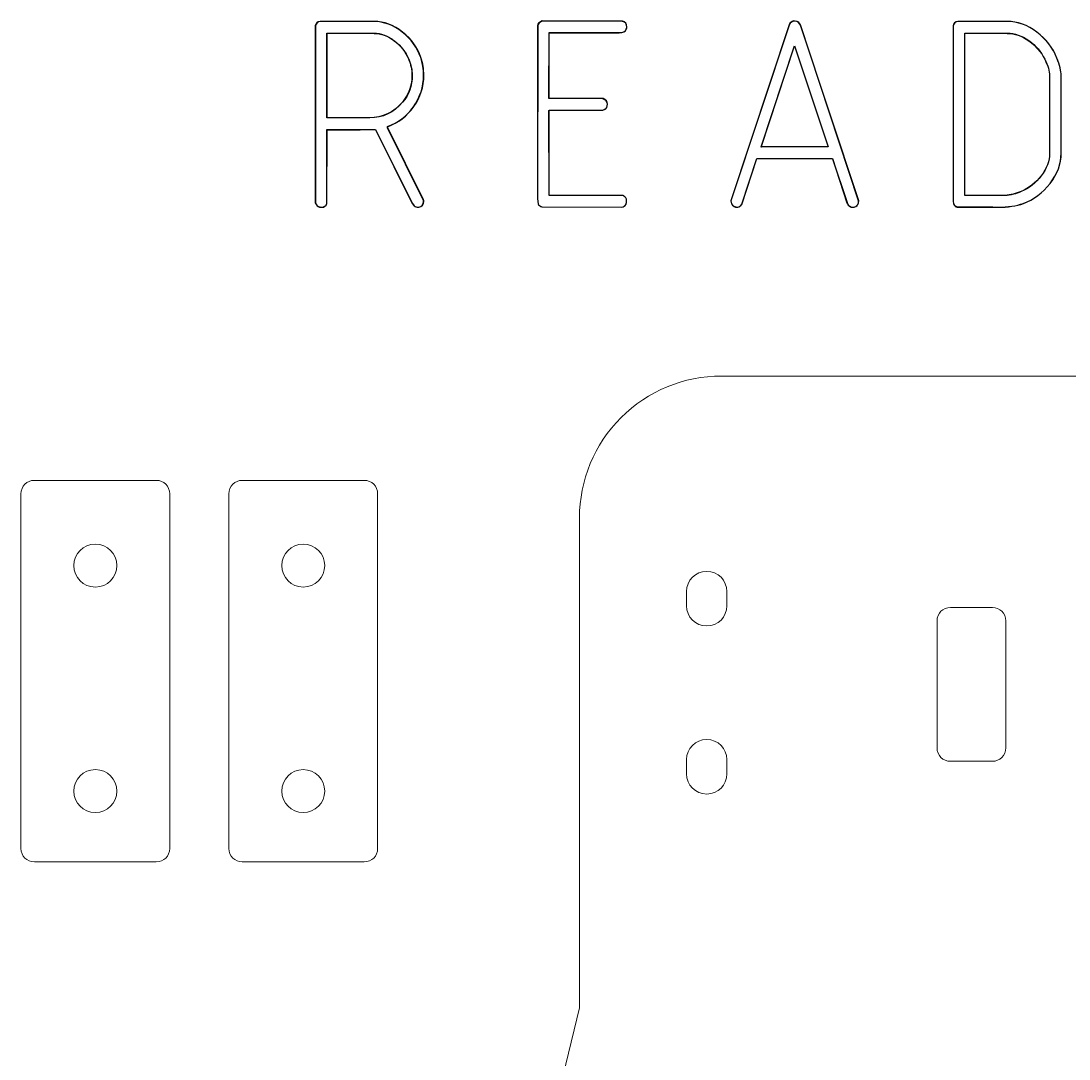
# Model space of a CAD drawing. Header units: inches. Extents: x -12 to 12, y -7.2 to 7.2.
# Drawn here: x -10.846 to -7.155, y 3.533 to 7.19 of the extents above; entities that cross this region are included whole.
import ezdxf

# ---------------------------------------------------------------- set-up
doc = ezdxf.new("R2010")
doc.units = ezdxf.units.IN
doc.header["$MEASUREMENT"] = 0
doc.layers.add('Layer 1', color=7, linetype='Continuous')

msp = doc.modelspace()

# ---------------------------------------------------------------- linework, layer by layer
at = {"layer": 'Layer 1'}
for points, knots in [([(-9.6036, 7.1881), (-9.5682, 7.1881), (-9.5349, 7.1755), (-9.5035, 7.1507), (-9.5035, 7.1507), (-9.4721, 7.1258), (-9.4505, 7.0959), (-9.4386, 7.0611), (-9.4386, 7.0611), (-9.4318, 7.0406), (-9.4284, 7.0197), (-9.4284, 6.9986), (-9.4284, 6.9986), (-9.4284, 6.9581), (-9.4403, 6.9212), (-9.4638, 6.888), (-9.4638, 6.888), (-9.4874, 6.8547), (-9.518, 6.8312), (-9.5558, 6.8175), (-9.5558, 6.8175), (-9.5558, 6.8175), (-9.555, 6.8138), (-9.555, 6.8138), (-9.555, 6.8138), (-9.555, 6.8138), (-9.4294, 6.5599), (-9.4294, 6.5599), (-9.4294, 6.5599), (-9.4287, 6.5586), (-9.4284, 6.5568), (-9.4284, 6.5542), (-9.4284, 6.5542), (-9.4284, 6.5425), (-9.4343, 6.5357), (-9.4461, 6.5337), (-9.4461, 6.5337), (-9.4529, 6.5337), (-9.4583, 6.5354), (-9.462, 6.5384), (-9.462, 6.5384), (-9.462, 6.5384), (-9.4685, 6.5469), (-9.4685, 6.5469), (-9.4685, 6.5469), (-9.4685, 6.5469), (-9.5981, 6.8078), (-9.5981, 6.8078), (-9.5981, 6.8078), (-9.5981, 6.8078), (-9.6522, 6.8078), (-9.6522, 6.8078), (-9.6522, 6.8078), (-9.6522, 6.8078), (-9.7687, 6.8078), (-9.7687, 6.8078), (-9.7687, 6.8078), (-9.7687, 6.8078), (-9.7687, 6.5469), (-9.7687, 6.5469), (-9.7687, 6.5469), (-9.772, 6.5381), (-9.7783, 6.5337), (-9.7877, 6.5337), (-9.7877, 6.5337), (-9.7928, 6.5337), (-9.7967, 6.5347), (-9.7991, 6.5365), (-9.7991, 6.5365), (-9.8043, 6.5391), (-9.8077, 6.5433), (-9.8097, 6.5497), (-9.8097, 6.5497), (-9.8097, 6.5497), (-9.8097, 7.1731), (-9.8097, 7.1731), (-9.8097, 7.1731), (-9.8077, 7.1819), (-9.8022, 7.1868), (-9.7929, 7.1881), (-9.7929, 7.1881), (-9.7929, 7.1881), (-9.6036, 7.1881), (-9.6036, 7.1881)], [0, 0, 0, 0, 0.045455, 0.045455, 0.045455, 0.045455, 0.090909, 0.090909, 0.090909, 0.090909, 0.136364, 0.136364, 0.136364, 0.136364, 0.181818, 0.181818, 0.181818, 0.181818, 0.227273, 0.227273, 0.227273, 0.227273, 0.272727, 0.272727, 0.272727, 0.272727, 0.318182, 0.318182, 0.318182, 0.318182, 0.363636, 0.363636, 0.363636, 0.363636, 0.409091, 0.409091, 0.409091, 0.409091, 0.454545, 0.454545, 0.454545, 0.454545, 0.5, 0.5, 0.5, 0.5, 0.545455, 0.545455, 0.545455, 0.545455, 0.590909, 0.590909, 0.590909, 0.590909, 0.636364, 0.636364, 0.636364, 0.636364, 0.681818, 0.681818, 0.681818, 0.681818, 0.727273, 0.727273, 0.727273, 0.727273, 0.772727, 0.772727, 0.772727, 0.772727, 0.818182, 0.818182, 0.818182, 0.818182, 0.863636, 0.863636, 0.863636, 0.863636, 0.909091, 0.909091, 0.909091, 0.909091, 1, 1, 1, 1]), ([(-8.7275, 7.189), (-8.7176, 7.1873), (-8.7126, 7.1804), (-8.7126, 7.1686), (-8.7126, 7.1686), (-8.7126, 7.1661), (-8.7132, 7.1637), (-8.7145, 7.1611), (-8.7145, 7.1611), (-8.7169, 7.1531), (-8.7254, 7.1491), (-8.7397, 7.1491), (-8.7397, 7.1491), (-8.7397, 7.1491), (-8.9861, 7.1491), (-8.9861, 7.1491), (-8.9861, 7.1491), (-8.9861, 7.1491), (-8.9861, 6.917), (-8.9861, 6.917), (-8.9861, 6.917), (-8.9861, 6.917), (-8.7964, 6.917), (-8.7964, 6.917), (-8.7964, 6.917), (-8.786, 6.9132), (-8.7807, 6.9066), (-8.7807, 6.897), (-8.7807, 6.897), (-8.7807, 6.888), (-8.7844, 6.8817), (-8.7919, 6.878), (-8.7919, 6.878), (-8.7919, 6.878), (-8.7974, 6.876), (-8.7974, 6.876), (-8.7974, 6.876), (-8.7974, 6.876), (-8.9861, 6.876), (-8.9861, 6.876), (-8.9861, 6.876), (-8.9861, 6.876), (-8.9861, 6.5757), (-8.9861, 6.5757), (-8.9861, 6.5757), (-8.9861, 6.5757), (-8.7265, 6.5757), (-8.7265, 6.5757), (-8.7265, 6.5757), (-8.7217, 6.5737), (-8.7173, 6.5693), (-8.7135, 6.5623), (-8.7135, 6.5623), (-8.7135, 6.5527), (-8.7142, 6.5467), (-8.7153, 6.5443), (-8.7153, 6.5443), (-8.7184, 6.5384), (-8.7234, 6.535), (-8.7303, 6.5337), (-8.7303, 6.5337), (-8.7303, 6.5337), (-9.0121, 6.5347), (-9.0121, 6.5347), (-9.0121, 6.5347), (-9.0189, 6.5371), (-9.0233, 6.5409), (-9.0253, 6.5459), (-9.0253, 6.5459), (-9.0253, 6.5459), (-9.027, 6.5636), (-9.027, 6.5636), (-9.027, 6.5636), (-9.027, 6.5636), (-9.027, 7.1741), (-9.027, 7.1741), (-9.027, 7.1741), (-9.0257, 7.1798), (-9.0223, 7.1842), (-9.0168, 7.1873), (-9.0168, 7.1873), (-9.0168, 7.1873), (-9.0111, 7.19), (-9.0111, 7.19), (-9.0111, 7.19), (-9.0111, 7.19), (-8.7275, 7.189), (-8.7275, 7.189)], [0, 0, 0, 0, 0.043478, 0.043478, 0.043478, 0.043478, 0.086957, 0.086957, 0.086957, 0.086957, 0.130435, 0.130435, 0.130435, 0.130435, 0.173913, 0.173913, 0.173913, 0.173913, 0.217391, 0.217391, 0.217391, 0.217391, 0.26087, 0.26087, 0.26087, 0.26087, 0.304348, 0.304348, 0.304348, 0.304348, 0.347826, 0.347826, 0.347826, 0.347826, 0.391304, 0.391304, 0.391304, 0.391304, 0.434783, 0.434783, 0.434783, 0.434783, 0.478261, 0.478261, 0.478261, 0.478261, 0.521739, 0.521739, 0.521739, 0.521739, 0.565217, 0.565217, 0.565217, 0.565217, 0.608696, 0.608696, 0.608696, 0.608696, 0.652174, 0.652174, 0.652174, 0.652174, 0.695652, 0.695652, 0.695652, 0.695652, 0.73913, 0.73913, 0.73913, 0.73913, 0.782609, 0.782609, 0.782609, 0.782609, 0.826087, 0.826087, 0.826087, 0.826087, 0.869565, 0.869565, 0.869565, 0.869565, 0.913043, 0.913043, 0.913043, 0.913043, 1, 1, 1, 1]), ([(-8.1071, 7.1845), (-8.1071, 7.1845), (-8.1015, 7.176), (-8.1015, 7.176), (-8.1015, 7.176), (-8.1015, 7.176), (-7.8963, 6.5562), (-7.8963, 6.5562), (-7.8963, 6.5562), (-7.8963, 6.5462), (-7.8997, 6.5396), (-7.9065, 6.5365), (-7.9065, 6.5365), (-7.9096, 6.5347), (-7.913, 6.5337), (-7.9167, 6.5337), (-7.9167, 6.5337), (-7.9198, 6.5337), (-7.9228, 6.5344), (-7.9252, 6.5357), (-7.9252, 6.5357), (-7.9314, 6.5388), (-7.9354, 6.5435), (-7.9372, 6.5498), (-7.9372, 6.5498), (-7.9372, 6.5498), (-7.9886, 6.7054), (-7.9886, 6.7054), (-7.9886, 6.7054), (-7.9886, 6.7054), (-8.2545, 6.7054), (-8.2545, 6.7054), (-8.2545, 6.7054), (-8.2545, 6.7054), (-8.3076, 6.544), (-8.3076, 6.544), (-8.3076, 6.544), (-8.3125, 6.5378), (-8.3172, 6.5344), (-8.3216, 6.5337), (-8.3216, 6.5337), (-8.3328, 6.5337), (-8.3403, 6.5378), (-8.344, 6.5459), (-8.344, 6.5459), (-8.344, 6.5459), (-8.3458, 6.5562), (-8.3458, 6.5562), (-8.3458, 6.5562), (-8.3458, 6.5562), (-8.1397, 7.1798), (-8.1397, 7.1798), (-8.1397, 7.1798), (-8.1371, 7.1842), (-8.1326, 7.1876), (-8.1258, 7.19), (-8.1258, 7.19), (-8.117, 7.19), (-8.1108, 7.1882), (-8.1071, 7.1845)], [0, 0, 0, 0, 0.0625, 0.0625, 0.0625, 0.0625, 0.125, 0.125, 0.125, 0.125, 0.1875, 0.1875, 0.1875, 0.1875, 0.25, 0.25, 0.25, 0.25, 0.3125, 0.3125, 0.3125, 0.3125, 0.375, 0.375, 0.375, 0.375, 0.4375, 0.4375, 0.4375, 0.4375, 0.5, 0.5, 0.5, 0.5, 0.5625, 0.5625, 0.5625, 0.5625, 0.625, 0.625, 0.625, 0.625, 0.6875, 0.6875, 0.6875, 0.6875, 0.75, 0.75, 0.75, 0.75, 0.8125, 0.8125, 0.8125, 0.8125, 0.875, 0.875, 0.875, 0.875, 1, 1, 1, 1]), ([(-7.373, 7.1881), (-7.3363, 7.1881), (-7.3015, 7.1755), (-7.2687, 7.1507), (-7.2687, 7.1507), (-7.2357, 7.1258), (-7.2121, 7.0954), (-7.1978, 7.0592), (-7.1978, 7.0592), (-7.1879, 7.0337), (-7.1829, 7.0132), (-7.1829, 6.9976), (-7.1829, 6.9976), (-7.1829, 6.9976), (-7.1829, 6.7242), (-7.1829, 6.7242), (-7.1829, 6.7242), (-7.1829, 6.6862), (-7.1959, 6.6506), (-7.222, 6.6173), (-7.222, 6.6173), (-7.248, 6.584), (-7.2796, 6.5605), (-7.3161, 6.5467), (-7.3161, 6.5467), (-7.3404, 6.5381), (-7.3703, 6.5337), (-7.4057, 6.5337), (-7.4057, 6.5337), (-7.4156, 6.5337), (-7.4231, 6.5337), (-7.428, 6.5337), (-7.428, 6.5337), (-7.428, 6.5337), (-7.5492, 6.5337), (-7.5492, 6.5337), (-7.5492, 6.5337), (-7.5554, 6.5362), (-7.5594, 6.5396), (-7.5614, 6.544), (-7.5614, 6.544), (-7.5614, 6.544), (-7.5632, 6.5534), (-7.5632, 6.5534), (-7.5632, 6.5534), (-7.5632, 6.5534), (-7.5632, 7.1731), (-7.5632, 7.1731), (-7.5632, 7.1731), (-7.5612, 7.1819), (-7.5557, 7.1868), (-7.5464, 7.1881), (-7.5464, 7.1881), (-7.5464, 7.1881), (-7.373, 7.1881), (-7.373, 7.1881)], [0, 0, 0, 0, 0.066667, 0.066667, 0.066667, 0.066667, 0.133333, 0.133333, 0.133333, 0.133333, 0.2, 0.2, 0.2, 0.2, 0.266667, 0.266667, 0.266667, 0.266667, 0.333333, 0.333333, 0.333333, 0.333333, 0.4, 0.4, 0.4, 0.4, 0.466667, 0.466667, 0.466667, 0.466667, 0.533333, 0.533333, 0.533333, 0.533333, 0.6, 0.6, 0.6, 0.6, 0.666667, 0.666667, 0.666667, 0.666667, 0.733333, 0.733333, 0.733333, 0.733333, 0.8, 0.8, 0.8, 0.8, 0.866667, 0.866667, 0.866667, 0.866667, 1, 1, 1, 1]), ([(-9.6036, 7.1471), (-9.6036, 7.1471), (-9.7687, 7.1471), (-9.7687, 7.1471), (-9.7687, 7.1471), (-9.7687, 7.1471), (-9.7687, 6.8487), (-9.7687, 6.8487), (-9.7687, 6.8487), (-9.7687, 6.8487), (-9.6186, 6.8487), (-9.6186, 6.8487), (-9.6186, 6.8487), (-9.5732, 6.8487), (-9.5347, 6.8671), (-9.503, 6.904), (-9.503, 6.904), (-9.4806, 6.9301), (-9.4694, 6.9618), (-9.4694, 6.9994), (-9.4694, 6.9994), (-9.4694, 7.0181), (-9.4734, 7.0371), (-9.4815, 7.0564), (-9.4815, 7.0564), (-9.4921, 7.0813), (-9.5089, 7.1027), (-9.5318, 7.1205), (-9.5318, 7.1205), (-9.5548, 7.1382), (-9.5787, 7.1471), (-9.6036, 7.1471)], [0, 0, 0, 0, 0.111111, 0.111111, 0.111111, 0.111111, 0.222222, 0.222222, 0.222222, 0.222222, 0.333333, 0.333333, 0.333333, 0.333333, 0.444444, 0.444444, 0.444444, 0.444444, 0.555556, 0.555556, 0.555556, 0.555556, 0.666667, 0.666667, 0.666667, 0.666667, 0.777778, 0.777778, 0.777778, 0.777778, 1, 1, 1, 1]), ([(-7.373, 7.1471), (-7.373, 7.1471), (-7.5222, 7.1471), (-7.5222, 7.1471), (-7.5222, 7.1471), (-7.5222, 7.1471), (-7.5222, 6.5747), (-7.5222, 6.5747), (-7.5222, 6.5747), (-7.5222, 6.5747), (-7.3805, 6.5747), (-7.3805, 6.5747), (-7.3805, 6.5747), (-7.3605, 6.5766), (-7.3417, 6.5812), (-7.3236, 6.5887), (-7.3236, 6.5887), (-7.2963, 6.6005), (-7.2727, 6.6191), (-7.2532, 6.6444), (-7.2532, 6.6444), (-7.2336, 6.6696), (-7.2238, 6.6963), (-7.2238, 6.7244), (-7.2238, 6.7244), (-7.2238, 6.7244), (-7.2238, 6.9974), (-7.2238, 6.9974), (-7.2238, 6.9974), (-7.2238, 7.013), (-7.2293, 7.0324), (-7.2406, 7.0554), (-7.2406, 7.0554), (-7.2537, 7.0816), (-7.2723, 7.1034), (-7.2966, 7.1209), (-7.2966, 7.1209), (-7.3209, 7.1383), (-7.3462, 7.1471), (-7.373, 7.1471)], [0, 0, 0, 0, 0.090909, 0.090909, 0.090909, 0.090909, 0.181818, 0.181818, 0.181818, 0.181818, 0.272727, 0.272727, 0.272727, 0.272727, 0.363636, 0.363636, 0.363636, 0.363636, 0.454545, 0.454545, 0.454545, 0.454545, 0.545455, 0.545455, 0.545455, 0.545455, 0.636364, 0.636364, 0.636364, 0.636364, 0.727273, 0.727273, 0.727273, 0.727273, 0.818182, 0.818182, 0.818182, 0.818182, 1, 1, 1, 1]), ([(-8.2394, 6.7463), (-8.2394, 6.7463), (-8.0034, 6.7463), (-8.0034, 6.7463), (-8.0034, 6.7463), (-8.0034, 6.7463), (-8.1219, 7.1024), (-8.1219, 7.1024), (-8.1219, 7.1024), (-8.1219, 7.1024), (-8.2394, 6.7463), (-8.2394, 6.7463)], [0, 0, 0, 0, 0.25, 0.25, 0.25, 0.25, 0.5, 0.5, 0.5, 0.5, 1, 1, 1, 1])]:
    msp.add_open_spline(points, degree=3, knots=knots, dxfattribs=at)
at = {"layer": 'Layer 1', "lineweight": 25}
for points, knots in [([(-9.6028, 7.1884), (-9.5674, 7.1884), (-9.534, 7.1759), (-9.5026, 7.1511), (-9.5026, 7.1511), (-9.4712, 7.1262), (-9.4495, 7.0963), (-9.4377, 7.0614), (-9.4377, 7.0614), (-9.4309, 7.0409), (-9.4275, 7.02), (-9.4275, 6.9989), (-9.4275, 6.9989), (-9.4275, 6.9584), (-9.4394, 6.9215), (-9.4631, 6.8883), (-9.4631, 6.8883), (-9.4866, 6.855), (-9.5174, 6.8315), (-9.5553, 6.818), (-9.5553, 6.818), (-9.5553, 6.818), (-9.5544, 6.814), (-9.5544, 6.814), (-9.5544, 6.814), (-9.5544, 6.814), (-9.4283, 6.5604), (-9.4283, 6.5604), (-9.4283, 6.5604), (-9.4278, 6.5591), (-9.4275, 6.5572), (-9.4275, 6.5547), (-9.4275, 6.5547), (-9.4275, 6.5428), (-9.4334, 6.5359), (-9.4453, 6.5341), (-9.4453, 6.5341), (-9.4521, 6.5341), (-9.4574, 6.5357), (-9.4611, 6.5389), (-9.4611, 6.5389), (-9.4611, 6.5389), (-9.4676, 6.5471), (-9.4676, 6.5471), (-9.4676, 6.5471), (-9.4676, 6.5471), (-9.5974, 6.8075), (-9.5974, 6.8075), (-9.5974, 6.8075), (-9.5974, 6.8075), (-9.6514, 6.8067), (-9.6514, 6.8067), (-9.6514, 6.8067), (-9.6514, 6.8067), (-9.7682, 6.8067), (-9.7682, 6.8067), (-9.7682, 6.8067), (-9.7682, 6.8067), (-9.7691, 6.5471), (-9.7691, 6.5471), (-9.7691, 6.5471), (-9.7721, 6.5384), (-9.7783, 6.5341), (-9.7877, 6.5341), (-9.7877, 6.5341), (-9.7926, 6.5341), (-9.7964, 6.535), (-9.799, 6.5369), (-9.799, 6.5369), (-9.8039, 6.5394), (-9.8073, 6.5437), (-9.8092, 6.5499), (-9.8092, 6.5499), (-9.8092, 6.5499), (-9.8092, 7.1734), (-9.8092, 7.1734), (-9.8092, 7.1734), (-9.8073, 7.1821), (-9.8017, 7.1871), (-9.7923, 7.1884), (-9.7923, 7.1884), (-9.7923, 7.1884), (-9.6028, 7.1884), (-9.6028, 7.1884)], [0, 0, 0, 0, 0.045455, 0.045455, 0.045455, 0.045455, 0.090909, 0.090909, 0.090909, 0.090909, 0.136364, 0.136364, 0.136364, 0.136364, 0.181818, 0.181818, 0.181818, 0.181818, 0.227273, 0.227273, 0.227273, 0.227273, 0.272727, 0.272727, 0.272727, 0.272727, 0.318182, 0.318182, 0.318182, 0.318182, 0.363636, 0.363636, 0.363636, 0.363636, 0.409091, 0.409091, 0.409091, 0.409091, 0.454545, 0.454545, 0.454545, 0.454545, 0.5, 0.5, 0.5, 0.5, 0.545455, 0.545455, 0.545455, 0.545455, 0.590909, 0.590909, 0.590909, 0.590909, 0.636364, 0.636364, 0.636364, 0.636364, 0.681818, 0.681818, 0.681818, 0.681818, 0.727273, 0.727273, 0.727273, 0.727273, 0.772727, 0.772727, 0.772727, 0.772727, 0.818182, 0.818182, 0.818182, 0.818182, 0.863636, 0.863636, 0.863636, 0.863636, 0.909091, 0.909091, 0.909091, 0.909091, 1, 1, 1, 1]), ([(-8.7276, 7.1884), (-8.7176, 7.1865), (-8.7126, 7.1796), (-8.7126, 7.1678), (-8.7126, 7.1678), (-8.7126, 7.1653), (-8.7132, 7.1628), (-8.7144, 7.1604), (-8.7144, 7.1604), (-8.717, 7.1523), (-8.7254, 7.1483), (-8.7395, 7.1483), (-8.7395, 7.1483), (-8.7395, 7.1483), (-8.9861, 7.1483), (-8.9861, 7.1483), (-8.9861, 7.1483), (-8.9861, 7.1483), (-8.9869, 6.9167), (-8.9869, 6.9167), (-8.9869, 6.9167), (-8.9869, 6.9167), (-8.7966, 6.9158), (-8.7966, 6.9158), (-8.7966, 6.9158), (-8.7861, 6.912), (-8.7808, 6.9055), (-8.7808, 6.8963), (-8.7808, 6.8963), (-8.7808, 6.8876), (-8.7844, 6.8814), (-8.7918, 6.8776), (-8.7918, 6.8776), (-8.7918, 6.8776), (-8.7975, 6.8757), (-8.7975, 6.8757), (-8.7975, 6.8757), (-8.7975, 6.8757), (-8.9869, 6.8748), (-8.9869, 6.8748), (-8.9869, 6.8748), (-8.9869, 6.8748), (-8.9861, 6.5762), (-8.9861, 6.5762), (-8.9861, 6.5762), (-8.9861, 6.5762), (-8.7265, 6.5751), (-8.7265, 6.5751), (-8.7265, 6.5751), (-8.7216, 6.5734), (-8.7173, 6.569), (-8.7135, 6.5621), (-8.7135, 6.5621), (-8.7135, 6.5528), (-8.7141, 6.547), (-8.7154, 6.5445), (-8.7154, 6.5445), (-8.7185, 6.5389), (-8.7234, 6.5354), (-8.7302, 6.5341), (-8.7302, 6.5341), (-8.7302, 6.5341), (-9.0121, 6.5352), (-9.0121, 6.5352), (-9.0121, 6.5352), (-9.0189, 6.5376), (-9.0233, 6.5413), (-9.0251, 6.5462), (-9.0251, 6.5462), (-9.0251, 6.5462), (-9.0271, 6.564), (-9.0271, 6.564), (-9.0271, 6.564), (-9.0271, 6.564), (-9.0262, 7.1734), (-9.0262, 7.1734), (-9.0262, 7.1734), (-9.0249, 7.1791), (-9.0214, 7.1834), (-9.0158, 7.1864), (-9.0158, 7.1864), (-9.0158, 7.1864), (-9.0104, 7.1893), (-9.0104, 7.1893), (-9.0104, 7.1893), (-9.0104, 7.1893), (-8.7276, 7.1884), (-8.7276, 7.1884)], [0, 0, 0, 0, 0.043478, 0.043478, 0.043478, 0.043478, 0.086957, 0.086957, 0.086957, 0.086957, 0.130435, 0.130435, 0.130435, 0.130435, 0.173913, 0.173913, 0.173913, 0.173913, 0.217391, 0.217391, 0.217391, 0.217391, 0.26087, 0.26087, 0.26087, 0.26087, 0.304348, 0.304348, 0.304348, 0.304348, 0.347826, 0.347826, 0.347826, 0.347826, 0.391304, 0.391304, 0.391304, 0.391304, 0.434783, 0.434783, 0.434783, 0.434783, 0.478261, 0.478261, 0.478261, 0.478261, 0.521739, 0.521739, 0.521739, 0.521739, 0.565217, 0.565217, 0.565217, 0.565217, 0.608696, 0.608696, 0.608696, 0.608696, 0.652174, 0.652174, 0.652174, 0.652174, 0.695652, 0.695652, 0.695652, 0.695652, 0.73913, 0.73913, 0.73913, 0.73913, 0.782609, 0.782609, 0.782609, 0.782609, 0.826087, 0.826087, 0.826087, 0.826087, 0.869565, 0.869565, 0.869565, 0.869565, 0.913043, 0.913043, 0.913043, 0.913043, 1, 1, 1, 1]), ([(-8.1069, 7.1836), (-8.1069, 7.1836), (-8.1012, 7.1754), (-8.1012, 7.1754), (-8.1012, 7.1754), (-8.1012, 7.1754), (-7.896, 6.5564), (-7.896, 6.5564), (-7.896, 6.5564), (-7.896, 6.5466), (-7.8994, 6.5401), (-7.9062, 6.5369), (-7.9062, 6.5369), (-7.9094, 6.535), (-7.9128, 6.5341), (-7.9164, 6.5341), (-7.9164, 6.5341), (-7.9195, 6.5341), (-7.9224, 6.5348), (-7.9248, 6.536), (-7.9248, 6.536), (-7.9311, 6.5391), (-7.9351, 6.5437), (-7.937, 6.5499), (-7.937, 6.5499), (-7.937, 6.5499), (-7.9884, 6.704), (-7.9884, 6.704), (-7.9884, 6.704), (-7.9884, 6.704), (-8.2542, 6.7049), (-8.2542, 6.7049), (-8.2542, 6.7049), (-8.2542, 6.7049), (-8.3074, 6.5445), (-8.3074, 6.5445), (-8.3074, 6.5445), (-8.3125, 6.5383), (-8.3172, 6.5348), (-8.3215, 6.5341), (-8.3215, 6.5341), (-8.3327, 6.5341), (-8.3401, 6.5381), (-8.3439, 6.5462), (-8.3439, 6.5462), (-8.3439, 6.5462), (-8.3458, 6.5564), (-8.3458, 6.5564), (-8.3458, 6.5564), (-8.3458, 6.5564), (-8.1394, 7.1791), (-8.1394, 7.1791), (-8.1394, 7.1791), (-8.137, 7.1834), (-8.1324, 7.1868), (-8.1255, 7.1893), (-8.1255, 7.1893), (-8.1169, 7.1893), (-8.1107, 7.1874), (-8.1069, 7.1836)], [0, 0, 0, 0, 0.0625, 0.0625, 0.0625, 0.0625, 0.125, 0.125, 0.125, 0.125, 0.1875, 0.1875, 0.1875, 0.1875, 0.25, 0.25, 0.25, 0.25, 0.3125, 0.3125, 0.3125, 0.3125, 0.375, 0.375, 0.375, 0.375, 0.4375, 0.4375, 0.4375, 0.4375, 0.5, 0.5, 0.5, 0.5, 0.5625, 0.5625, 0.5625, 0.5625, 0.625, 0.625, 0.625, 0.625, 0.6875, 0.6875, 0.6875, 0.6875, 0.75, 0.75, 0.75, 0.75, 0.8125, 0.8125, 0.8125, 0.8125, 0.875, 0.875, 0.875, 0.875, 1, 1, 1, 1]), ([(-7.3733, 7.1884), (-7.3366, 7.1884), (-7.3017, 7.1759), (-7.2687, 7.1511), (-7.2687, 7.1511), (-7.2358, 7.1262), (-7.2121, 7.0956), (-7.1978, 7.0595), (-7.1978, 7.0595), (-7.1878, 7.034), (-7.1828, 7.0135), (-7.1828, 6.9981), (-7.1828, 6.9981), (-7.1828, 6.9981), (-7.1828, 6.7246), (-7.1828, 6.7246), (-7.1828, 6.7246), (-7.1828, 6.6866), (-7.1959, 6.6509), (-7.2221, 6.6176), (-7.2221, 6.6176), (-7.2481, 6.5843), (-7.2795, 6.5609), (-7.3163, 6.5471), (-7.3163, 6.5471), (-7.3406, 6.5384), (-7.3704, 6.5341), (-7.4059, 6.5341), (-7.4059, 6.5341), (-7.4159, 6.5341), (-7.4233, 6.5344), (-7.4282, 6.5352), (-7.4282, 6.5352), (-7.4282, 6.5352), (-7.5495, 6.5352), (-7.5495, 6.5352), (-7.5495, 6.5352), (-7.5558, 6.5376), (-7.5599, 6.5411), (-7.5617, 6.5454), (-7.5617, 6.5454), (-7.5617, 6.5454), (-7.5636, 6.5547), (-7.5636, 6.5547), (-7.5636, 6.5547), (-7.5636, 6.5547), (-7.5636, 7.1734), (-7.5636, 7.1734), (-7.5636, 7.1734), (-7.5618, 7.1821), (-7.5562, 7.1871), (-7.5467, 7.1884), (-7.5467, 7.1884), (-7.5467, 7.1884), (-7.3733, 7.1884), (-7.3733, 7.1884)], [0, 0, 0, 0, 0.066667, 0.066667, 0.066667, 0.066667, 0.133333, 0.133333, 0.133333, 0.133333, 0.2, 0.2, 0.2, 0.2, 0.266667, 0.266667, 0.266667, 0.266667, 0.333333, 0.333333, 0.333333, 0.333333, 0.4, 0.4, 0.4, 0.4, 0.466667, 0.466667, 0.466667, 0.466667, 0.533333, 0.533333, 0.533333, 0.533333, 0.6, 0.6, 0.6, 0.6, 0.666667, 0.666667, 0.666667, 0.666667, 0.733333, 0.733333, 0.733333, 0.733333, 0.8, 0.8, 0.8, 0.8, 0.866667, 0.866667, 0.866667, 0.866667, 1, 1, 1, 1]), ([(-9.6028, 7.1463), (-9.6028, 7.1463), (-9.7682, 7.1474), (-9.7682, 7.1474), (-9.7682, 7.1474), (-9.7682, 7.1474), (-9.7682, 6.8486), (-9.7682, 6.8486), (-9.7682, 6.8486), (-9.7682, 6.8486), (-9.6178, 6.8486), (-9.6178, 6.8486), (-9.6178, 6.8486), (-9.5724, 6.8486), (-9.5338, 6.8669), (-9.5021, 6.9037), (-9.5021, 6.9037), (-9.4797, 6.9298), (-9.4685, 6.9616), (-9.4685, 6.9989), (-9.4685, 6.9989), (-9.4685, 7.0176), (-9.4726, 7.0365), (-9.4806, 7.0558), (-9.4806, 7.0558), (-9.4912, 7.0806), (-9.508, 7.1019), (-9.531, 7.1196), (-9.531, 7.1196), (-9.554, 7.1374), (-9.578, 7.1463), (-9.6028, 7.1463)], [0, 0, 0, 0, 0.111111, 0.111111, 0.111111, 0.111111, 0.222222, 0.222222, 0.222222, 0.222222, 0.333333, 0.333333, 0.333333, 0.333333, 0.444444, 0.444444, 0.444444, 0.444444, 0.555556, 0.555556, 0.555556, 0.555556, 0.666667, 0.666667, 0.666667, 0.666667, 0.777778, 0.777778, 0.777778, 0.777778, 1, 1, 1, 1]), ([(-7.3733, 7.1463), (-7.3733, 7.1463), (-7.5226, 7.1474), (-7.5226, 7.1474), (-7.5226, 7.1474), (-7.5226, 7.1474), (-7.5226, 6.5751), (-7.5226, 6.5751), (-7.5226, 6.5751), (-7.5226, 6.5751), (-7.3807, 6.5751), (-7.3807, 6.5751), (-7.3807, 6.5751), (-7.3608, 6.577), (-7.3418, 6.5817), (-7.3239, 6.5892), (-7.3239, 6.5892), (-7.2964, 6.601), (-7.2729, 6.6196), (-7.2533, 6.6448), (-7.2533, 6.6448), (-7.2337, 6.6699), (-7.2238, 6.6965), (-7.2238, 6.7246), (-7.2238, 6.7246), (-7.2238, 6.7246), (-7.2238, 6.997), (-7.2238, 6.997), (-7.2238, 6.997), (-7.2238, 7.0126), (-7.2294, 7.0319), (-7.2407, 7.0549), (-7.2407, 7.0549), (-7.2538, 7.081), (-7.2724, 7.1027), (-7.2967, 7.12), (-7.2967, 7.12), (-7.321, 7.1375), (-7.3466, 7.1463), (-7.3733, 7.1463)], [0, 0, 0, 0, 0.090909, 0.090909, 0.090909, 0.090909, 0.181818, 0.181818, 0.181818, 0.181818, 0.272727, 0.272727, 0.272727, 0.272727, 0.363636, 0.363636, 0.363636, 0.363636, 0.454545, 0.454545, 0.454545, 0.454545, 0.545455, 0.545455, 0.545455, 0.545455, 0.636364, 0.636364, 0.636364, 0.636364, 0.727273, 0.727273, 0.727273, 0.727273, 0.818182, 0.818182, 0.818182, 0.818182, 1, 1, 1, 1]), ([(-8.2393, 6.7459), (-8.2393, 6.7459), (-8.0032, 6.747), (-8.0032, 6.747), (-8.0032, 6.747), (-8.0032, 6.747), (-8.1219, 7.1025), (-8.1219, 7.1025), (-8.1219, 7.1025), (-8.1219, 7.1025), (-8.2393, 6.7459), (-8.2393, 6.7459)], [0, 0, 0, 0, 0.25, 0.25, 0.25, 0.25, 0.5, 0.5, 0.5, 0.5, 1, 1, 1, 1])]:
    msp.add_open_spline(points, degree=3, knots=knots, dxfattribs=at)
at = {"layer": 'Layer 1', "lineweight": 20}
for points, knots in [([(-8.3793, 5.9391), (-8.5119, 5.9391), (-8.6391, 5.8864), (-8.7329, 5.7927), (-8.7329, 5.7927), (-8.8267, 5.6989), (-8.8793, 5.5717), (-8.8793, 5.4391), (-8.8793, 5.4391), (-8.8793, 5.4391), (-8.8793, 3.713), (-8.8793, 3.713), (-8.8793, 3.713), (-8.8793, 3.713), (-9.7378, 0.1752), (-9.7378, 0.1752), (-9.7378, 0.1752), (-9.7721, 0.0268), (-9.7368, -0.1292), (-9.6419, -0.2485), (-9.6419, -0.2485), (-9.5471, -0.3678), (-9.403, -0.4373), (-9.2506, -0.4373), (-9.2506, -0.4373), (-9.2506, -0.4373), (-8.9399, -0.4373), (-8.9399, -0.4373), (-8.9399, -0.4373), (-8.8778, -0.4968), (-8.7936, -0.5334), (-8.7008, -0.5334), (-8.7008, -0.5334), (-8.608, -0.5334), (-8.5237, -0.4968), (-8.4616, -0.4373), (-8.4616, -0.4373), (-8.4616, -0.4373), (-5.297, -0.4373), (-5.297, -0.4373), (-5.297, -0.4373), (-5.2349, -0.4968), (-5.1507, -0.5334), (-5.0578, -0.5334), (-5.0578, -0.5334), (-4.9651, -0.5334), (-4.8809, -0.4968), (-4.8187, -0.4373), (-4.8187, -0.4373), (-4.8187, -0.4373), (-4.508, -0.4373), (-4.508, -0.4373), (-4.508, -0.4373), (-4.3556, -0.4373), (-4.2115, -0.3678), (-4.1166, -0.2485), (-4.1166, -0.2485), (-4.0218, -0.1292), (-3.9865, 0.0267), (-4.0209, 0.1752), (-4.0209, 0.1752), (-4.0209, 0.1752), (-4.8793, 3.713), (-4.8793, 3.713), (-4.8793, 3.713), (-4.8793, 3.713), (-4.8793, 5.4391), (-4.8793, 5.4391), (-4.8793, 5.4391), (-4.8793, 5.5717), (-4.932, 5.6989), (-5.0258, 5.7927), (-5.0258, 5.7927), (-5.1195, 5.8864), (-5.2467, 5.9391), (-5.3793, 5.9391), (-5.3793, 5.9391), (-5.3793, 5.9391), (-8.3793, 5.9391), (-8.3793, 5.9391)], [0, 0, 0, 0, 0.047619, 0.047619, 0.047619, 0.047619, 0.095238, 0.095238, 0.095238, 0.095238, 0.142857, 0.142857, 0.142857, 0.142857, 0.190476, 0.190476, 0.190476, 0.190476, 0.238095, 0.238095, 0.238095, 0.238095, 0.285714, 0.285714, 0.285714, 0.285714, 0.333333, 0.333333, 0.333333, 0.333333, 0.380952, 0.380952, 0.380952, 0.380952, 0.428571, 0.428571, 0.428571, 0.428571, 0.47619, 0.47619, 0.47619, 0.47619, 0.52381, 0.52381, 0.52381, 0.52381, 0.571429, 0.571429, 0.571429, 0.571429, 0.619048, 0.619048, 0.619048, 0.619048, 0.666667, 0.666667, 0.666667, 0.666667, 0.714286, 0.714286, 0.714286, 0.714286, 0.761905, 0.761905, 0.761905, 0.761905, 0.809524, 0.809524, 0.809524, 0.809524, 0.857143, 0.857143, 0.857143, 0.857143, 0.904762, 0.904762, 0.904762, 0.904762, 1, 1, 1, 1]), ([(-10.7992, 5.5716), (-10.7992, 5.5716), (-10.3697, 5.5716), (-10.3697, 5.5716), (-10.3697, 5.5716), (-10.3435, 5.5716), (-10.3225, 5.5505), (-10.3225, 5.5244), (-10.3225, 5.5244), (-10.3225, 5.5244), (-10.3225, 4.2746), (-10.3225, 4.2746), (-10.3225, 4.2746), (-10.3225, 4.2484), (-10.3435, 4.2274), (-10.3697, 4.2274), (-10.3697, 4.2274), (-10.3697, 4.2274), (-10.7992, 4.2274), (-10.7992, 4.2274), (-10.7992, 4.2274), (-10.8253, 4.2274), (-10.8463, 4.2484), (-10.8463, 4.2746), (-10.8463, 4.2746), (-10.8463, 4.2746), (-10.8463, 5.5244), (-10.8463, 5.5244), (-10.8463, 5.5244), (-10.8463, 5.5505), (-10.8253, 5.5716), (-10.7992, 5.5716)], [0, 0, 0, 0, 0.111111, 0.111111, 0.111111, 0.111111, 0.222222, 0.222222, 0.222222, 0.222222, 0.333333, 0.333333, 0.333333, 0.333333, 0.444444, 0.444444, 0.444444, 0.444444, 0.555556, 0.555556, 0.555556, 0.555556, 0.666667, 0.666667, 0.666667, 0.666667, 0.777778, 0.777778, 0.777778, 0.777778, 1, 1, 1, 1]), ([(-10.0669, 5.5716), (-10.0669, 5.5716), (-9.6374, 5.5716), (-9.6374, 5.5716), (-9.6374, 5.5716), (-9.6113, 5.5716), (-9.5902, 5.5505), (-9.5902, 5.5244), (-9.5902, 5.5244), (-9.5902, 5.5244), (-9.5902, 4.2746), (-9.5902, 4.2746), (-9.5902, 4.2746), (-9.5902, 4.2484), (-9.6113, 4.2274), (-9.6374, 4.2274), (-9.6374, 4.2274), (-9.6374, 4.2274), (-10.0669, 4.2274), (-10.0669, 4.2274), (-10.0669, 4.2274), (-10.0931, 4.2274), (-10.1142, 4.2484), (-10.1142, 4.2746), (-10.1142, 4.2746), (-10.1142, 4.2746), (-10.1142, 5.5244), (-10.1142, 5.5244), (-10.1142, 5.5244), (-10.1142, 5.5505), (-10.0931, 5.5716), (-10.0669, 5.5716)], [0, 0, 0, 0, 0.111111, 0.111111, 0.111111, 0.111111, 0.222222, 0.222222, 0.222222, 0.222222, 0.333333, 0.333333, 0.333333, 0.333333, 0.444444, 0.444444, 0.444444, 0.444444, 0.555556, 0.555556, 0.555556, 0.555556, 0.666667, 0.666667, 0.666667, 0.666667, 0.777778, 0.777778, 0.777778, 0.777778, 1, 1, 1, 1]), ([(-10.5086, 5.2715), (-10.5086, 5.2296), (-10.5425, 5.1957), (-10.5844, 5.1957), (-10.5844, 5.1957), (-10.6263, 5.1957), (-10.6602, 5.2296), (-10.6602, 5.2715), (-10.6602, 5.2715), (-10.6602, 5.3133), (-10.6263, 5.3472), (-10.5844, 5.3472), (-10.5844, 5.3472), (-10.5425, 5.3472), (-10.5086, 5.3133), (-10.5086, 5.2715)], [0, 0, 0, 0, 0.2, 0.2, 0.2, 0.2, 0.4, 0.4, 0.4, 0.4, 0.6, 0.6, 0.6, 0.6, 1, 1, 1, 1]), ([(-9.7764, 5.2715), (-9.7764, 5.2296), (-9.8103, 5.1957), (-9.8522, 5.1957), (-9.8522, 5.1957), (-9.894, 5.1957), (-9.9279, 5.2296), (-9.9279, 5.2715), (-9.9279, 5.2715), (-9.9279, 5.3133), (-9.894, 5.3472), (-9.8522, 5.3472), (-9.8522, 5.3472), (-9.8103, 5.3472), (-9.7764, 5.3133), (-9.7764, 5.2715)], [0, 0, 0, 0, 0.2, 0.2, 0.2, 0.2, 0.4, 0.4, 0.4, 0.4, 0.6, 0.6, 0.6, 0.6, 1, 1, 1, 1]), ([(-8.4312, 5.2509), (-8.3918, 5.2509), (-8.3601, 5.2192), (-8.3601, 5.1798), (-8.3601, 5.1798), (-8.3601, 5.1798), (-8.3601, 5.1299), (-8.3601, 5.1299), (-8.3601, 5.1299), (-8.3601, 5.0905), (-8.3918, 5.0588), (-8.4312, 5.0588), (-8.4312, 5.0588), (-8.4706, 5.0588), (-8.5022, 5.0905), (-8.5022, 5.1299), (-8.5022, 5.1299), (-8.5022, 5.1299), (-8.5022, 5.1798), (-8.5022, 5.1798), (-8.5022, 5.1798), (-8.5022, 5.2192), (-8.4706, 5.2509), (-8.4312, 5.2509)], [0, 0, 0, 0, 0.142857, 0.142857, 0.142857, 0.142857, 0.285714, 0.285714, 0.285714, 0.285714, 0.428571, 0.428571, 0.428571, 0.428571, 0.571429, 0.571429, 0.571429, 0.571429, 0.714286, 0.714286, 0.714286, 0.714286, 1, 1, 1, 1]), ([(-7.5728, 5.1241), (-7.5728, 5.1241), (-7.4251, 5.1241), (-7.4251, 5.1241), (-7.4251, 5.1241), (-7.3989, 5.1241), (-7.3779, 5.103), (-7.3779, 5.0769), (-7.3779, 5.0769), (-7.3779, 5.0769), (-7.3779, 4.6292), (-7.3779, 4.6292), (-7.3779, 4.6292), (-7.3779, 4.603), (-7.3989, 4.5819), (-7.4251, 4.5819), (-7.4251, 4.5819), (-7.4251, 4.5819), (-7.5728, 4.5819), (-7.5728, 4.5819), (-7.5728, 4.5819), (-7.5989, 4.5819), (-7.62, 4.603), (-7.62, 4.6292), (-7.62, 4.6292), (-7.62, 4.6292), (-7.62, 5.0769), (-7.62, 5.0769), (-7.62, 5.0769), (-7.62, 5.103), (-7.5989, 5.1241), (-7.5728, 5.1241)], [0, 0, 0, 0, 0.111111, 0.111111, 0.111111, 0.111111, 0.222222, 0.222222, 0.222222, 0.222222, 0.333333, 0.333333, 0.333333, 0.333333, 0.444444, 0.444444, 0.444444, 0.444444, 0.555556, 0.555556, 0.555556, 0.555556, 0.666667, 0.666667, 0.666667, 0.666667, 0.777778, 0.777778, 0.777778, 0.777778, 1, 1, 1, 1]), ([(-8.4312, 4.6588), (-8.3918, 4.6588), (-8.3601, 4.6271), (-8.3601, 4.5877), (-8.3601, 4.5877), (-8.3601, 4.5877), (-8.3601, 4.5377), (-8.3601, 4.5377), (-8.3601, 4.5377), (-8.3601, 4.4984), (-8.3918, 4.4667), (-8.4312, 4.4667), (-8.4312, 4.4667), (-8.4706, 4.4667), (-8.5022, 4.4984), (-8.5022, 4.5377), (-8.5022, 4.5377), (-8.5022, 4.5377), (-8.5022, 4.5877), (-8.5022, 4.5877), (-8.5022, 4.5877), (-8.5022, 4.6271), (-8.4706, 4.6588), (-8.4312, 4.6588)], [0, 0, 0, 0, 0.142857, 0.142857, 0.142857, 0.142857, 0.285714, 0.285714, 0.285714, 0.285714, 0.428571, 0.428571, 0.428571, 0.428571, 0.571429, 0.571429, 0.571429, 0.571429, 0.714286, 0.714286, 0.714286, 0.714286, 1, 1, 1, 1]), ([(-10.5086, 4.477), (-10.5086, 4.4351), (-10.5425, 4.4012), (-10.5844, 4.4012), (-10.5844, 4.4012), (-10.6263, 4.4012), (-10.6602, 4.4351), (-10.6602, 4.477), (-10.6602, 4.477), (-10.6602, 4.5188), (-10.6263, 4.5528), (-10.5844, 4.5528), (-10.5844, 4.5528), (-10.5425, 4.5528), (-10.5086, 4.5188), (-10.5086, 4.477)], [0, 0, 0, 0, 0.2, 0.2, 0.2, 0.2, 0.4, 0.4, 0.4, 0.4, 0.6, 0.6, 0.6, 0.6, 1, 1, 1, 1]), ([(-9.7764, 4.477), (-9.7764, 4.4351), (-9.8103, 4.4012), (-9.8522, 4.4012), (-9.8522, 4.4012), (-9.894, 4.4012), (-9.9279, 4.4351), (-9.9279, 4.477), (-9.9279, 4.477), (-9.9279, 4.5188), (-9.894, 4.5528), (-9.8522, 4.5528), (-9.8522, 4.5528), (-9.8103, 4.5528), (-9.7764, 4.5188), (-9.7764, 4.477)], [0, 0, 0, 0, 0.2, 0.2, 0.2, 0.2, 0.4, 0.4, 0.4, 0.4, 0.6, 0.6, 0.6, 0.6, 1, 1, 1, 1])]:
    msp.add_open_spline(points, degree=3, knots=knots, dxfattribs=at)

doc.saveas('drawing.dxf')
